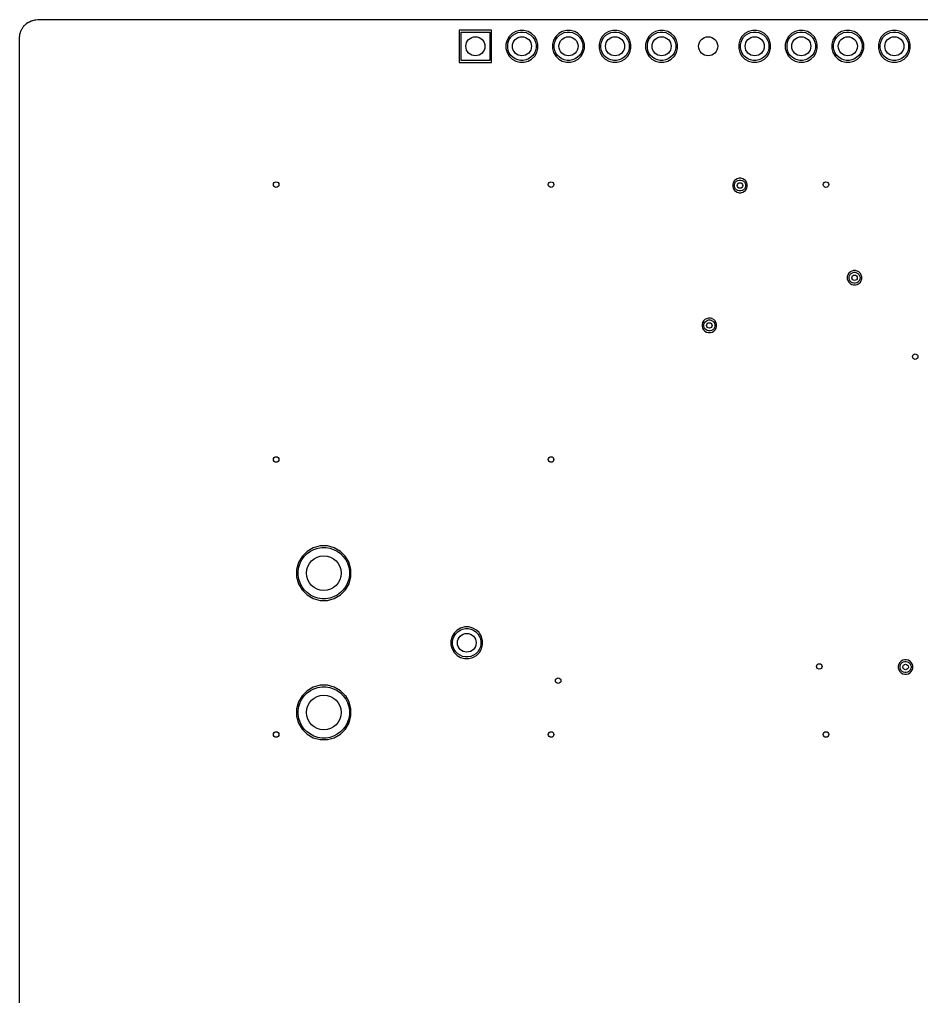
# Model space of a CAD drawing. Header units: inches. Extents: x 3.92 to 7.78, y -6.06 to -2.2.
# Drawn here: x 3.917 to 5.855, y -4.303 to -2.205 of the extents above; entities that cross this region are included whole.
import ezdxf

# ---------------------------------------------------------------- set-up
doc = ezdxf.new("R2010")
doc.units = ezdxf.units.IN
doc.header["$MEASUREMENT"] = 0
doc.layers.add('In2.Cu', color=33, linetype='CONTINUOUS', true_color=0xce7d2c)

msp = doc.modelspace()

# ---------------------------------------------------------------- linework, layer by layer
at = {"layer": 'In2.Cu', "linetype": 'CONTINUOUS'}
for p, q in [((3.9222, -2.2251), (3.9231, -2.2236)), ((3.9231, -2.2235), (3.9242, -2.222)), ((3.9231, -2.2236), (3.9231, -2.2235)), ((3.9242, -2.2219), (3.9245, -2.2215)), ((3.9242, -2.222), (3.9242, -2.2219)), ((3.9245, -2.2215), (3.9253, -2.2203)), ((3.9253, -2.2203), (3.9259, -2.2196)), ((3.9253, -2.2203), (3.9253, -2.2203)), ((3.9259, -2.2195), (3.9269, -2.2184)), ((3.9259, -2.2196), (3.9259, -2.2195)), ((3.9269, -2.2184), (3.927, -2.2182)), ((3.927, -2.2182), (3.9276, -2.2175)), ((3.9276, -2.2175), (3.9285, -2.2167)), ((3.9285, -2.2167), (3.9298, -2.2154)), ((3.9298, -2.2154), (3.9307, -2.2144)), ((3.9307, -2.2144), (3.9308, -2.2144)), ((3.9308, -2.2144), (3.9317, -2.2136)), ((3.9317, -2.2136), (3.9329, -2.2128)), ((3.9329, -2.2128), (3.933, -2.2125)), ((3.933, -2.2125), (3.9362, -2.2105)), ((3.9362, -2.2105), (3.9369, -2.21)), ((3.9369, -2.21), (3.937, -2.21)), ((3.937, -2.21), (3.9385, -2.2092)), ((3.9385, -2.2092), (3.9387, -2.2091)), ((3.9387, -2.2091), (3.9426, -2.2072)), ((3.9426, -2.2072), (3.9428, -2.2072)), ((3.9428, -2.2072), (3.9431, -2.2071)), ((3.9431, -2.2071), (3.9434, -2.207)), ((3.9434, -2.207), (3.9478, -2.2056)), ((3.9478, -2.2056), (3.948, -2.2057)), ((3.948, -2.2057), (3.9485, -2.2056)), ((3.9485, -2.2056), (3.9486, -2.2056)), ((3.9486, -2.2056), (3.9512, -2.2051)), ((3.9512, -2.2051), (3.9513, -2.2051)), ((3.9513, -2.2051), (3.9514, -2.205)), ((3.9514, -2.205), (3.9526, -2.205)), ((3.9526, -2.205), (3.9568, -2.2045)), ((3.9568, -2.2045), (3.957, -2.2047)), ((3.957, -2.2047), (7.7359, -2.2047)), ((3.9173, -2.244), (3.9174, -2.2427)), ((3.9173, -2.5591), (3.9173, -2.244)), ((3.9174, -2.2417), (3.9176, -2.2394)), ((3.9174, -2.2427), (3.9174, -2.2417)), ((3.9176, -2.2391), (3.9181, -2.2362)), ((3.9176, -2.2394), (3.9176, -2.2391)), ((3.9181, -2.2362), (3.9183, -2.2352)), ((3.9181, -2.2362), (3.9181, -2.2362)), ((3.9183, -2.2352), (3.9184, -2.235)), ((3.9184, -2.235), (3.9185, -2.2346)), ((3.9185, -2.2346), (3.9191, -2.2324)), ((3.9191, -2.2324), (3.9194, -2.2313)), ((3.9194, -2.2313), (3.9195, -2.2312)), ((3.9195, -2.2312), (3.9197, -2.2306)), ((3.9197, -2.2306), (3.9198, -2.2304)), ((3.9198, -2.2304), (3.921, -2.2275)), ((3.921, -2.2275), (3.9211, -2.2272)), ((3.9211, -2.2272), (3.9212, -2.2272)), ((3.9212, -2.2272), (3.9215, -2.2264)), ((3.9215, -2.2264), (3.9216, -2.2263)), ((3.9216, -2.2263), (3.9221, -2.2253)), ((3.9221, -2.2253), (3.9222, -2.2251)), ((4.9309, -2.2275), (4.8619, -2.2275)), ((4.8619, -2.2275), (4.8619, -2.2965)), ((4.8657, -2.2927), (4.8657, -2.2313)), ((4.8657, -2.2313), (4.9272, -2.2313)), ((4.9272, -2.2313), (4.9272, -2.2927)), ((4.9309, -2.2576), (4.9309, -2.2275)), ((4.969, -2.241), (4.9646, -2.2487)), ((4.9755, -2.2346), (4.969, -2.241)), ((4.9694, -2.2475), (4.9727, -2.2425)), ((4.9727, -2.2425), (4.977, -2.2383)), ((4.9831, -2.2302), (4.9755, -2.2346)), ((4.977, -2.2383), (4.982, -2.2349)), ((4.982, -2.2349), (4.9875, -2.2326)), ((4.9832, -2.2301), (4.9831, -2.2302)), ((4.992, -2.2278), (4.9832, -2.2301)), ((4.9875, -2.2326), (4.9934, -2.2314)), ((5.0009, -2.2278), (4.992, -2.2278)), ((4.9934, -2.2314), (4.9995, -2.2314)), ((4.9995, -2.2314), (5.0054, -2.2326)), ((5.0097, -2.2301), (5.0009, -2.2278)), ((5.0054, -2.2326), (5.0109, -2.2349)), ((5.0098, -2.2302), (5.0097, -2.2301)), ((5.0174, -2.2346), (5.0098, -2.2302)), ((5.0109, -2.2349), (5.0159, -2.2383)), ((5.0159, -2.2383), (5.0202, -2.2425)), ((5.0239, -2.241), (5.0174, -2.2346)), ((5.0202, -2.2425), (5.0235, -2.2475)), ((5.0283, -2.2488), (5.0239, -2.241)), ((5.069, -2.241), (5.0646, -2.2487)), ((5.0755, -2.2346), (5.069, -2.241)), ((5.0694, -2.2475), (5.0727, -2.2425)), ((5.0727, -2.2425), (5.077, -2.2383)), ((5.0831, -2.2302), (5.0755, -2.2346)), ((5.077, -2.2383), (5.082, -2.2349)), ((5.082, -2.2349), (5.0875, -2.2326)), ((5.0832, -2.2301), (5.0831, -2.2302)), ((5.092, -2.2278), (5.0832, -2.2301)), ((5.0875, -2.2326), (5.0934, -2.2314)), ((5.1009, -2.2278), (5.092, -2.2278)), ((5.0934, -2.2314), (5.0995, -2.2314)), ((5.0995, -2.2314), (5.1054, -2.2326)), ((5.1097, -2.2301), (5.1009, -2.2278)), ((5.1054, -2.2326), (5.1109, -2.2349)), ((5.1098, -2.2302), (5.1097, -2.2301)), ((5.1174, -2.2346), (5.1098, -2.2302)), ((5.1109, -2.2349), (5.1159, -2.2383)), ((5.1159, -2.2383), (5.1202, -2.2425)), ((5.1239, -2.241), (5.1174, -2.2346)), ((5.1202, -2.2425), (5.1235, -2.2475)), ((5.1283, -2.2488), (5.1239, -2.241)), ((5.169, -2.241), (5.1646, -2.2487)), ((5.1755, -2.2346), (5.169, -2.241)), ((5.1694, -2.2475), (5.1727, -2.2425)), ((5.1727, -2.2425), (5.177, -2.2383)), ((5.1831, -2.2302), (5.1755, -2.2346)), ((5.177, -2.2383), (5.182, -2.2349)), ((5.182, -2.2349), (5.1875, -2.2326)), ((5.1832, -2.2301), (5.1831, -2.2302)), ((5.192, -2.2278), (5.1832, -2.2301)), ((5.1875, -2.2326), (5.1934, -2.2314)), ((5.2009, -2.2278), (5.192, -2.2278)), ((5.1934, -2.2314), (5.1995, -2.2314)), ((5.1995, -2.2314), (5.2054, -2.2326)), ((5.2097, -2.2301), (5.2009, -2.2278)), ((5.2054, -2.2326), (5.2109, -2.2349)), ((5.2098, -2.2302), (5.2097, -2.2301)), ((5.2174, -2.2346), (5.2098, -2.2302)), ((5.2109, -2.2349), (5.2159, -2.2383)), ((5.2159, -2.2383), (5.2202, -2.2425)), ((5.2239, -2.241), (5.2174, -2.2346)), ((5.2202, -2.2425), (5.2235, -2.2475)), ((5.2283, -2.2488), (5.2239, -2.241)), ((5.269, -2.241), (5.2646, -2.2487)), ((5.2755, -2.2346), (5.269, -2.241)), ((5.2694, -2.2475), (5.2727, -2.2425)), ((5.2727, -2.2425), (5.277, -2.2383)), ((5.2831, -2.2302), (5.2755, -2.2346)), ((5.277, -2.2383), (5.282, -2.2349)), ((5.282, -2.2349), (5.2875, -2.2326)), ((5.2832, -2.2301), (5.2831, -2.2302)), ((5.292, -2.2278), (5.2832, -2.2301)), ((5.2875, -2.2326), (5.2934, -2.2314)), ((5.3009, -2.2278), (5.292, -2.2278)), ((5.2934, -2.2314), (5.2995, -2.2314)), ((5.2995, -2.2314), (5.3054, -2.2326)), ((5.3097, -2.2301), (5.3009, -2.2278)), ((5.3054, -2.2326), (5.3109, -2.2349)), ((5.3098, -2.2302), (5.3097, -2.2301)), ((5.3174, -2.2346), (5.3098, -2.2302)), ((5.3109, -2.2349), (5.3159, -2.2383)), ((5.3159, -2.2383), (5.3202, -2.2425)), ((5.3239, -2.241), (5.3174, -2.2346)), ((5.3202, -2.2425), (5.3235, -2.2475)), ((5.3283, -2.2488), (5.3239, -2.241)), ((5.469, -2.241), (5.4646, -2.2487)), ((5.4755, -2.2346), (5.469, -2.241)), ((5.4694, -2.2475), (5.4727, -2.2425)), ((5.4727, -2.2425), (5.477, -2.2383)), ((5.4831, -2.2302), (5.4755, -2.2346)), ((5.477, -2.2383), (5.482, -2.2349)), ((5.482, -2.2349), (5.4875, -2.2326)), ((5.4832, -2.2301), (5.4831, -2.2302)), ((5.492, -2.2278), (5.4832, -2.2301)), ((5.4875, -2.2326), (5.4934, -2.2314)), ((5.5009, -2.2278), (5.492, -2.2278)), ((5.4934, -2.2314), (5.4995, -2.2314)), ((5.4995, -2.2314), (5.5054, -2.2326)), ((5.5097, -2.2301), (5.5009, -2.2278)), ((5.5054, -2.2326), (5.5109, -2.2349)), ((5.5098, -2.2302), (5.5097, -2.2301)), ((5.5174, -2.2346), (5.5098, -2.2302)), ((5.5109, -2.2349), (5.5159, -2.2383)), ((5.5159, -2.2383), (5.5202, -2.2425)), ((5.5239, -2.241), (5.5174, -2.2346)), ((5.5202, -2.2425), (5.5235, -2.2475)), ((5.5283, -2.2488), (5.5239, -2.241)), ((5.569, -2.241), (5.5646, -2.2487)), ((5.5755, -2.2346), (5.569, -2.241)), ((5.5694, -2.2475), (5.5727, -2.2425)), ((5.5727, -2.2425), (5.577, -2.2383)), ((5.5831, -2.2302), (5.5755, -2.2346)), ((5.577, -2.2383), (5.582, -2.2349)), ((5.582, -2.2349), (5.5875, -2.2326)), ((5.5832, -2.2301), (5.5831, -2.2302)), ((5.592, -2.2278), (5.5832, -2.2301)), ((5.5875, -2.2326), (5.5934, -2.2314)), ((5.6009, -2.2278), (5.592, -2.2278)), ((5.5934, -2.2314), (5.5995, -2.2314)), ((5.5995, -2.2314), (5.6054, -2.2326)), ((5.6097, -2.2301), (5.6009, -2.2278)), ((5.6054, -2.2326), (5.6109, -2.2349)), ((5.6098, -2.2302), (5.6097, -2.2301)), ((5.6174, -2.2346), (5.6098, -2.2302)), ((5.6109, -2.2349), (5.6159, -2.2383)), ((5.6159, -2.2383), (5.6202, -2.2425)), ((5.6239, -2.241), (5.6174, -2.2346)), ((5.6202, -2.2425), (5.6235, -2.2475)), ((5.6283, -2.2488), (5.6239, -2.241)), ((5.669, -2.241), (5.6646, -2.2487)), ((5.6755, -2.2346), (5.669, -2.241)), ((5.6694, -2.2475), (5.6727, -2.2425)), ((5.6727, -2.2425), (5.677, -2.2383)), ((5.6831, -2.2302), (5.6755, -2.2346)), ((5.677, -2.2383), (5.682, -2.2349)), ((5.682, -2.2349), (5.6875, -2.2326)), ((5.6832, -2.2301), (5.6831, -2.2302)), ((5.692, -2.2278), (5.6832, -2.2301)), ((5.6875, -2.2326), (5.6934, -2.2314)), ((5.7009, -2.2278), (5.692, -2.2278)), ((5.6934, -2.2314), (5.6995, -2.2314)), ((5.6995, -2.2314), (5.7054, -2.2326)), ((5.7097, -2.2301), (5.7009, -2.2278)), ((5.7054, -2.2326), (5.7109, -2.2349)), ((5.7098, -2.2302), (5.7097, -2.2301)), ((5.7174, -2.2346), (5.7098, -2.2302)), ((5.7109, -2.2349), (5.7159, -2.2383)), ((5.7159, -2.2383), (5.7202, -2.2425)), ((5.7239, -2.241), (5.7174, -2.2346)), ((5.7202, -2.2425), (5.7235, -2.2475)), ((5.7283, -2.2488), (5.7239, -2.241)), ((5.769, -2.241), (5.7646, -2.2487)), ((5.7755, -2.2346), (5.769, -2.241)), ((5.7694, -2.2475), (5.7727, -2.2425)), ((5.7727, -2.2425), (5.777, -2.2383)), ((5.7831, -2.2302), (5.7755, -2.2346)), ((5.777, -2.2383), (5.782, -2.2349)), ((5.782, -2.2349), (5.7875, -2.2326)), ((5.7832, -2.2301), (5.7831, -2.2302)), ((5.792, -2.2278), (5.7832, -2.2301)), ((5.7875, -2.2326), (5.7934, -2.2314)), ((5.8009, -2.2278), (5.792, -2.2278)), ((5.7934, -2.2314), (5.7995, -2.2314)), ((5.7995, -2.2314), (5.8054, -2.2326)), ((5.8097, -2.2301), (5.8009, -2.2278)), ((5.8054, -2.2326), (5.8109, -2.2349)), ((5.8098, -2.2302), (5.8097, -2.2301)), ((5.8174, -2.2346), (5.8098, -2.2302)), ((5.8109, -2.2349), (5.8159, -2.2383)), ((5.8159, -2.2383), (5.8202, -2.2425)), ((5.8239, -2.241), (5.8174, -2.2346)), ((5.8202, -2.2425), (5.8235, -2.2475)), ((5.8283, -2.2488), (5.8239, -2.241)), ((4.9309, -2.2965), (4.9309, -2.2576)), ((4.9646, -2.2488), (4.9622, -2.2576)), ((4.9622, -2.2576), (4.9622, -2.2664)), ((4.9646, -2.2487), (4.9646, -2.2488)), ((4.9659, -2.259), (4.9671, -2.2531)), ((4.9659, -2.265), (4.9659, -2.259)), ((4.9671, -2.2709), (4.9659, -2.265)), ((4.9671, -2.2531), (4.9694, -2.2475)), ((5.0235, -2.2475), (5.0258, -2.2531)), ((5.0258, -2.2531), (5.027, -2.259)), ((5.027, -2.265), (5.0258, -2.2709)), ((5.027, -2.259), (5.027, -2.265)), ((5.0307, -2.2574), (5.0283, -2.2488)), ((5.0307, -2.2576), (5.0307, -2.2574)), ((5.0307, -2.2666), (5.0307, -2.2576)), ((5.0646, -2.2488), (5.0622, -2.2576)), ((5.0622, -2.2576), (5.0622, -2.2664)), ((5.0646, -2.2487), (5.0646, -2.2488)), ((5.0659, -2.259), (5.0671, -2.2531)), ((5.0659, -2.265), (5.0659, -2.259)), ((5.0671, -2.2709), (5.0659, -2.265)), ((5.0671, -2.2531), (5.0694, -2.2475)), ((5.1235, -2.2475), (5.1258, -2.2531)), ((5.1258, -2.2531), (5.127, -2.259)), ((5.127, -2.265), (5.1258, -2.2709)), ((5.127, -2.259), (5.127, -2.265)), ((5.1307, -2.2574), (5.1283, -2.2488)), ((5.1307, -2.2576), (5.1307, -2.2574)), ((5.1307, -2.2666), (5.1307, -2.2576)), ((5.1646, -2.2488), (5.1622, -2.2576)), ((5.1622, -2.2576), (5.1622, -2.2664)), ((5.1646, -2.2487), (5.1646, -2.2488)), ((5.1659, -2.259), (5.1671, -2.2531)), ((5.1659, -2.265), (5.1659, -2.259)), ((5.1671, -2.2709), (5.1659, -2.265)), ((5.1671, -2.2531), (5.1694, -2.2475)), ((5.2235, -2.2475), (5.2258, -2.2531)), ((5.2258, -2.2531), (5.227, -2.259)), ((5.227, -2.265), (5.2258, -2.2709)), ((5.227, -2.259), (5.227, -2.265)), ((5.2307, -2.2574), (5.2283, -2.2488)), ((5.2307, -2.2576), (5.2307, -2.2574)), ((5.2307, -2.2666), (5.2307, -2.2576)), ((5.2646, -2.2488), (5.2622, -2.2576)), ((5.2622, -2.2576), (5.2622, -2.2664)), ((5.2646, -2.2487), (5.2646, -2.2488)), ((5.2659, -2.259), (5.2671, -2.2531)), ((5.2659, -2.265), (5.2659, -2.259)), ((5.2671, -2.2709), (5.2659, -2.265)), ((5.2671, -2.2531), (5.2694, -2.2475)), ((5.3235, -2.2475), (5.3258, -2.2531)), ((5.3258, -2.2531), (5.327, -2.259)), ((5.327, -2.265), (5.3258, -2.2709)), ((5.327, -2.259), (5.327, -2.265)), ((5.3307, -2.2574), (5.3283, -2.2488)), ((5.3307, -2.2594), (5.3307, -2.2574)), ((5.3307, -2.2666), (5.3307, -2.2594)), ((5.4646, -2.2488), (5.4622, -2.2576)), ((5.4622, -2.2576), (5.4622, -2.2664)), ((5.4646, -2.2487), (5.4646, -2.2488)), ((5.4659, -2.259), (5.4671, -2.2531)), ((5.4659, -2.265), (5.4659, -2.259)), ((5.4671, -2.2709), (5.4659, -2.265)), ((5.4671, -2.2531), (5.4694, -2.2475)), ((5.5235, -2.2475), (5.5258, -2.2531)), ((5.5258, -2.2531), (5.527, -2.259)), ((5.527, -2.265), (5.5258, -2.2709)), ((5.527, -2.259), (5.527, -2.265)), ((5.5307, -2.2574), (5.5283, -2.2488)), ((5.5307, -2.2576), (5.5307, -2.2574)), ((5.5307, -2.2666), (5.5307, -2.2576)), ((5.5646, -2.2488), (5.5622, -2.2576)), ((5.5622, -2.2576), (5.5622, -2.2664)), ((5.5646, -2.2487), (5.5646, -2.2488)), ((5.5659, -2.259), (5.5671, -2.2531)), ((5.5659, -2.265), (5.5659, -2.259)), ((5.5671, -2.2709), (5.5659, -2.265)), ((5.5671, -2.2531), (5.5694, -2.2475)), ((5.6235, -2.2475), (5.6258, -2.2531)), ((5.6258, -2.2531), (5.627, -2.259)), ((5.627, -2.265), (5.6258, -2.2709)), ((5.627, -2.259), (5.627, -2.265)), ((5.6307, -2.2574), (5.6283, -2.2488)), ((5.6307, -2.2576), (5.6307, -2.2574)), ((5.6307, -2.2666), (5.6307, -2.2576)), ((5.6646, -2.2488), (5.6622, -2.2576)), ((5.6622, -2.2576), (5.6622, -2.2664)), ((5.6646, -2.2487), (5.6646, -2.2488)), ((5.6659, -2.259), (5.6671, -2.2531)), ((5.6659, -2.265), (5.6659, -2.259)), ((5.6671, -2.2709), (5.6659, -2.265)), ((5.6671, -2.2531), (5.6694, -2.2475)), ((5.7235, -2.2475), (5.7258, -2.2531)), ((5.7258, -2.2531), (5.727, -2.259)), ((5.727, -2.265), (5.7258, -2.2709)), ((5.727, -2.259), (5.727, -2.265)), ((5.7307, -2.2574), (5.7283, -2.2488)), ((5.7307, -2.2576), (5.7307, -2.2574)), ((5.7307, -2.2666), (5.7307, -2.2576)), ((5.7646, -2.2488), (5.7622, -2.2576)), ((5.7622, -2.2576), (5.7622, -2.2664)), ((5.7646, -2.2487), (5.7646, -2.2488)), ((5.7659, -2.259), (5.7671, -2.2531)), ((5.7659, -2.265), (5.7659, -2.259)), ((5.7671, -2.2709), (5.7659, -2.265)), ((5.7671, -2.2531), (5.7694, -2.2475)), ((5.8235, -2.2475), (5.8258, -2.2531)), ((5.8258, -2.2531), (5.827, -2.259)), ((5.827, -2.265), (5.8258, -2.2709)), ((5.827, -2.259), (5.827, -2.265)), ((5.8307, -2.2574), (5.8283, -2.2488)), ((5.8307, -2.2666), (5.8307, -2.2574)), ((4.9622, -2.2664), (4.9646, -2.2752)), ((4.9646, -2.2752), (4.9646, -2.2754)), ((4.9646, -2.2754), (4.969, -2.283)), ((4.9694, -2.2765), (4.9671, -2.2709)), ((4.969, -2.283), (4.9755, -2.2894)), ((4.9727, -2.2815), (4.9694, -2.2765)), ((4.977, -2.2857), (4.9727, -2.2815)), ((4.982, -2.2891), (4.977, -2.2857)), ((5.0159, -2.2857), (5.0109, -2.2891)), ((5.0202, -2.2815), (5.0159, -2.2857)), ((5.0174, -2.2894), (5.0239, -2.283)), ((5.0235, -2.2765), (5.0202, -2.2815)), ((5.0258, -2.2709), (5.0235, -2.2765)), ((5.0239, -2.283), (5.0283, -2.2752)), ((5.0283, -2.2752), (5.0307, -2.2666)), ((5.0622, -2.2664), (5.0646, -2.2752)), ((5.0646, -2.2752), (5.0646, -2.2754)), ((5.0646, -2.2754), (5.069, -2.283)), ((5.0694, -2.2765), (5.0671, -2.2709)), ((5.069, -2.283), (5.0755, -2.2894)), ((5.0727, -2.2815), (5.0694, -2.2765)), ((5.077, -2.2857), (5.0727, -2.2815)), ((5.082, -2.2891), (5.077, -2.2857)), ((5.1159, -2.2857), (5.1109, -2.2891)), ((5.1202, -2.2815), (5.1159, -2.2857)), ((5.1174, -2.2894), (5.1239, -2.283)), ((5.1235, -2.2765), (5.1202, -2.2815)), ((5.1258, -2.2709), (5.1235, -2.2765)), ((5.1239, -2.283), (5.1283, -2.2752)), ((5.1283, -2.2752), (5.1307, -2.2666)), ((5.1622, -2.2664), (5.1646, -2.2752)), ((5.1646, -2.2752), (5.1646, -2.2754)), ((5.1646, -2.2754), (5.169, -2.283)), ((5.1694, -2.2765), (5.1671, -2.2709)), ((5.169, -2.283), (5.1755, -2.2894)), ((5.1727, -2.2815), (5.1694, -2.2765)), ((5.177, -2.2857), (5.1727, -2.2815)), ((5.182, -2.2891), (5.177, -2.2857)), ((5.2159, -2.2857), (5.2109, -2.2891)), ((5.2202, -2.2815), (5.2159, -2.2857)), ((5.2174, -2.2894), (5.2239, -2.283)), ((5.2235, -2.2765), (5.2202, -2.2815)), ((5.2258, -2.2709), (5.2235, -2.2765)), ((5.2239, -2.283), (5.2283, -2.2752)), ((5.2283, -2.2752), (5.2307, -2.2666)), ((5.2622, -2.2664), (5.2646, -2.2752)), ((5.2646, -2.2752), (5.2646, -2.2754)), ((5.2646, -2.2754), (5.269, -2.283)), ((5.2694, -2.2765), (5.2671, -2.2709)), ((5.269, -2.283), (5.2755, -2.2894)), ((5.2727, -2.2815), (5.2694, -2.2765)), ((5.277, -2.2857), (5.2727, -2.2815)), ((5.282, -2.2891), (5.277, -2.2857)), ((5.3159, -2.2857), (5.3109, -2.2891)), ((5.3202, -2.2815), (5.3159, -2.2857)), ((5.3174, -2.2894), (5.3239, -2.283)), ((5.3235, -2.2765), (5.3202, -2.2815)), ((5.3258, -2.2709), (5.3235, -2.2765)), ((5.3239, -2.283), (5.3283, -2.2752)), ((5.3283, -2.2752), (5.3307, -2.2666)), ((5.4622, -2.2664), (5.4646, -2.2752)), ((5.4646, -2.2752), (5.4646, -2.2754)), ((5.4646, -2.2754), (5.469, -2.283)), ((5.4694, -2.2765), (5.4671, -2.2709)), ((5.469, -2.283), (5.4755, -2.2894)), ((5.4727, -2.2815), (5.4694, -2.2765)), ((5.477, -2.2857), (5.4727, -2.2815)), ((5.482, -2.2891), (5.477, -2.2857)), ((5.5159, -2.2857), (5.5109, -2.2891)), ((5.5202, -2.2815), (5.5159, -2.2857)), ((5.5174, -2.2894), (5.5239, -2.283)), ((5.5235, -2.2765), (5.5202, -2.2815)), ((5.5258, -2.2709), (5.5235, -2.2765)), ((5.5239, -2.283), (5.5283, -2.2752)), ((5.5283, -2.2752), (5.5307, -2.2666)), ((5.5622, -2.2664), (5.5646, -2.2752)), ((5.5646, -2.2752), (5.5646, -2.2754)), ((5.5646, -2.2754), (5.569, -2.283)), ((5.5694, -2.2765), (5.5671, -2.2709)), ((5.569, -2.283), (5.5755, -2.2894)), ((5.5727, -2.2815), (5.5694, -2.2765)), ((5.577, -2.2857), (5.5727, -2.2815)), ((5.582, -2.2891), (5.577, -2.2857)), ((5.6159, -2.2857), (5.6109, -2.2891)), ((5.6202, -2.2815), (5.6159, -2.2857)), ((5.6174, -2.2894), (5.6239, -2.283)), ((5.6235, -2.2765), (5.6202, -2.2815)), ((5.6258, -2.2709), (5.6235, -2.2765)), ((5.6239, -2.283), (5.6283, -2.2752)), ((5.6283, -2.2752), (5.6307, -2.2666)), ((5.6622, -2.2664), (5.6646, -2.2752)), ((5.6646, -2.2752), (5.6646, -2.2754)), ((5.6646, -2.2754), (5.669, -2.283)), ((5.6694, -2.2765), (5.6671, -2.2709)), ((5.669, -2.283), (5.6755, -2.2894)), ((5.6727, -2.2815), (5.6694, -2.2765)), ((5.677, -2.2857), (5.6727, -2.2815)), ((5.682, -2.2891), (5.677, -2.2857)), ((5.7159, -2.2857), (5.7109, -2.2891)), ((5.7202, -2.2815), (5.7159, -2.2857)), ((5.7174, -2.2894), (5.7239, -2.283)), ((5.7235, -2.2765), (5.7202, -2.2815)), ((5.7258, -2.2709), (5.7235, -2.2765)), ((5.7239, -2.283), (5.7283, -2.2752)), ((5.7283, -2.2752), (5.7307, -2.2666)), ((5.7622, -2.2664), (5.7646, -2.2752)), ((5.7646, -2.2752), (5.7646, -2.2754)), ((5.7646, -2.2754), (5.769, -2.283)), ((5.7694, -2.2765), (5.7671, -2.2709)), ((5.769, -2.283), (5.7755, -2.2894)), ((5.7727, -2.2815), (5.7694, -2.2765)), ((5.777, -2.2857), (5.7727, -2.2815)), ((5.782, -2.2891), (5.777, -2.2857)), ((5.8159, -2.2857), (5.8109, -2.2891)), ((5.8202, -2.2815), (5.8159, -2.2857)), ((5.8174, -2.2894), (5.8239, -2.283)), ((5.8235, -2.2765), (5.8202, -2.2815)), ((5.8258, -2.2709), (5.8235, -2.2765)), ((5.8239, -2.283), (5.8283, -2.2752)), ((5.8283, -2.2752), (5.8307, -2.2666)), ((4.8619, -2.2965), (4.9309, -2.2965)), ((4.9272, -2.2927), (4.8657, -2.2927)), ((4.9755, -2.2894), (4.9832, -2.2939)), ((4.9875, -2.2914), (4.982, -2.2891)), ((4.9832, -2.2939), (4.9919, -2.2962)), ((4.9934, -2.2926), (4.9875, -2.2914)), ((4.9919, -2.2962), (5.001, -2.2962)), ((4.9995, -2.2926), (4.9934, -2.2926)), ((5.0054, -2.2914), (4.9995, -2.2926)), ((5.001, -2.2962), (5.0097, -2.2939)), ((5.0109, -2.2891), (5.0054, -2.2914)), ((5.0097, -2.2939), (5.0174, -2.2894)), ((5.0097, -2.2939), (5.0097, -2.2939)), ((5.0755, -2.2894), (5.0832, -2.2939)), ((5.0875, -2.2914), (5.082, -2.2891)), ((5.0832, -2.2939), (5.0919, -2.2962)), ((5.0934, -2.2926), (5.0875, -2.2914)), ((5.0919, -2.2962), (5.101, -2.2962)), ((5.0995, -2.2926), (5.0934, -2.2926)), ((5.1054, -2.2914), (5.0995, -2.2926)), ((5.101, -2.2962), (5.1097, -2.2939)), ((5.1109, -2.2891), (5.1054, -2.2914)), ((5.1097, -2.2939), (5.1174, -2.2894)), ((5.1097, -2.2939), (5.1097, -2.2939)), ((5.1755, -2.2894), (5.1832, -2.2939)), ((5.1875, -2.2914), (5.182, -2.2891)), ((5.1832, -2.2939), (5.1919, -2.2962)), ((5.1934, -2.2926), (5.1875, -2.2914)), ((5.1919, -2.2962), (5.201, -2.2962)), ((5.1995, -2.2926), (5.1934, -2.2926)), ((5.2054, -2.2914), (5.1995, -2.2926)), ((5.201, -2.2962), (5.2097, -2.2939)), ((5.2109, -2.2891), (5.2054, -2.2914)), ((5.2097, -2.2939), (5.2174, -2.2894)), ((5.2097, -2.2939), (5.2097, -2.2939)), ((5.2755, -2.2894), (5.2832, -2.2939)), ((5.2875, -2.2914), (5.282, -2.2891)), ((5.2832, -2.2939), (5.2919, -2.2962)), ((5.2934, -2.2926), (5.2875, -2.2914)), ((5.2919, -2.2962), (5.301, -2.2962)), ((5.2995, -2.2926), (5.2934, -2.2926)), ((5.3054, -2.2914), (5.2995, -2.2926)), ((5.301, -2.2962), (5.3097, -2.2939)), ((5.3109, -2.2891), (5.3054, -2.2914)), ((5.3097, -2.2939), (5.3174, -2.2894)), ((5.3097, -2.2939), (5.3097, -2.2939)), ((5.4755, -2.2894), (5.4832, -2.2939)), ((5.4875, -2.2914), (5.482, -2.2891)), ((5.4832, -2.2939), (5.4919, -2.2962)), ((5.4934, -2.2926), (5.4875, -2.2914)), ((5.4919, -2.2962), (5.501, -2.2962)), ((5.4995, -2.2926), (5.4934, -2.2926)), ((5.5054, -2.2914), (5.4995, -2.2926)), ((5.501, -2.2962), (5.5097, -2.2939)), ((5.5109, -2.2891), (5.5054, -2.2914)), ((5.5097, -2.2939), (5.5174, -2.2894)), ((5.5097, -2.2939), (5.5097, -2.2939)), ((5.5755, -2.2894), (5.5832, -2.2939)), ((5.5875, -2.2914), (5.582, -2.2891)), ((5.5832, -2.2939), (5.5919, -2.2962)), ((5.5934, -2.2926), (5.5875, -2.2914)), ((5.5919, -2.2962), (5.601, -2.2962)), ((5.5995, -2.2926), (5.5934, -2.2926)), ((5.6054, -2.2914), (5.5995, -2.2926)), ((5.601, -2.2962), (5.6097, -2.2939)), ((5.6109, -2.2891), (5.6054, -2.2914)), ((5.6097, -2.2939), (5.6174, -2.2894)), ((5.6097, -2.2939), (5.6097, -2.2939)), ((5.6755, -2.2894), (5.6832, -2.2939)), ((5.6875, -2.2914), (5.682, -2.2891)), ((5.6832, -2.2939), (5.6919, -2.2962)), ((5.6934, -2.2926), (5.6875, -2.2914)), ((5.6919, -2.2962), (5.701, -2.2962)), ((5.6995, -2.2926), (5.6934, -2.2926)), ((5.7054, -2.2914), (5.6995, -2.2926)), ((5.701, -2.2962), (5.7097, -2.2939)), ((5.7109, -2.2891), (5.7054, -2.2914)), ((5.7097, -2.2939), (5.7174, -2.2894)), ((5.7097, -2.2939), (5.7097, -2.2939)), ((5.7755, -2.2894), (5.7832, -2.2939)), ((5.7875, -2.2914), (5.782, -2.2891)), ((5.7832, -2.2939), (5.7919, -2.2962)), ((5.7934, -2.2926), (5.7875, -2.2914)), ((5.7919, -2.2962), (5.801, -2.2962)), ((5.7995, -2.2926), (5.7934, -2.2926)), ((5.8054, -2.2914), (5.7995, -2.2926)), ((5.801, -2.2962), (5.8097, -2.2939)), ((5.8109, -2.2891), (5.8054, -2.2914)), ((5.8097, -2.2939), (5.8174, -2.2894)), ((5.8097, -2.2939), (5.8097, -2.2939)), ((3.9173, -2.7573), (3.9173, -2.5591)), ((5.4505, -2.555), (5.4494, -2.5591)), ((5.4494, -2.5591), (5.4494, -2.5629)), ((5.4524, -2.5516), (5.4505, -2.555)), ((5.4527, -2.5513), (5.4524, -2.5516)), ((5.4554, -2.5486), (5.4527, -2.5513)), ((5.4532, -2.5595), (5.454, -2.5565)), ((5.4532, -2.5626), (5.4532, -2.5595)), ((5.454, -2.5565), (5.4555, -2.5538)), ((5.4555, -2.5485), (5.4554, -2.5486)), ((5.4588, -2.5467), (5.4555, -2.5485)), ((5.4555, -2.5538), (5.4577, -2.5517)), ((5.4577, -2.5517), (5.4604, -2.5501)), ((5.463, -2.5455), (5.4588, -2.5467)), ((5.4604, -2.5501), (5.4634, -2.5493)), ((5.4669, -2.5455), (5.463, -2.5455)), ((5.4634, -2.5493), (5.4664, -2.5493)), ((5.4664, -2.5493), (5.4694, -2.5501)), ((5.471, -2.5467), (5.4669, -2.5455)), ((5.4694, -2.5501), (5.4721, -2.5517)), ((5.4743, -2.5485), (5.471, -2.5467)), ((5.4721, -2.5517), (5.4743, -2.5538)), ((5.4744, -2.5486), (5.4743, -2.5485)), ((5.4743, -2.5538), (5.4758, -2.5565)), ((5.4771, -2.5513), (5.4744, -2.5486)), ((5.4758, -2.5565), (5.4766, -2.5595)), ((5.4766, -2.5595), (5.4766, -2.5626)), ((5.4774, -2.5516), (5.4771, -2.5513)), ((5.4794, -2.5551), (5.4774, -2.5516)), ((5.4804, -2.5589), (5.4794, -2.5551)), ((5.4804, -2.5631), (5.4804, -2.5589)), ((5.4494, -2.5629), (5.4505, -2.567)), ((5.4505, -2.567), (5.4524, -2.5704)), ((5.4524, -2.5704), (5.4527, -2.5708)), ((5.4527, -2.5708), (5.4554, -2.5735)), ((5.454, -2.5655), (5.4532, -2.5626)), ((5.4555, -2.5682), (5.454, -2.5655)), ((5.4554, -2.5735), (5.4554, -2.5735)), ((5.4554, -2.5735), (5.4591, -2.5755)), ((5.4577, -2.5704), (5.4555, -2.5682)), ((5.4604, -2.5719), (5.4577, -2.5704)), ((5.4591, -2.5755), (5.4628, -2.5765)), ((5.4634, -2.5727), (5.4604, -2.5719)), ((5.4628, -2.5765), (5.467, -2.5765)), ((5.4664, -2.5727), (5.4634, -2.5727)), ((5.4694, -2.5719), (5.4664, -2.5727)), ((5.467, -2.5765), (5.4707, -2.5755)), ((5.4721, -2.5704), (5.4694, -2.5719)), ((5.4707, -2.5755), (5.4708, -2.5755)), ((5.4708, -2.5755), (5.4744, -2.5735)), ((5.4743, -2.5682), (5.4721, -2.5704)), ((5.4758, -2.5655), (5.4743, -2.5682)), ((5.4744, -2.5735), (5.4771, -2.5708)), ((5.4744, -2.5735), (5.4744, -2.5735)), ((5.4766, -2.5626), (5.4758, -2.5655)), ((5.4771, -2.5708), (5.4774, -2.5704)), ((5.4774, -2.5704), (5.4794, -2.5669)), ((5.4794, -2.5669), (5.4804, -2.5631)), ((5.7015, -2.7469), (5.6986, -2.7496)), ((5.705, -2.7448), (5.7015, -2.7468)), ((5.7015, -2.7468), (5.7015, -2.7469)), ((5.7038, -2.7499), (5.7064, -2.7483)), ((5.709, -2.7437), (5.705, -2.7448)), ((5.705, -2.7448), (5.705, -2.7448)), ((5.7064, -2.7483), (5.7094, -2.7475)), ((5.7131, -2.7437), (5.709, -2.7437)), ((5.7094, -2.7475), (5.7125, -2.7475)), ((5.7125, -2.7475), (5.7155, -2.7483)), ((5.7168, -2.7447), (5.7131, -2.7437)), ((5.7155, -2.7483), (5.7182, -2.7499)), ((5.717, -2.7448), (5.7168, -2.7447)), ((5.7205, -2.7468), (5.717, -2.7448)), ((5.7206, -2.7469), (5.7205, -2.7468)), ((5.7232, -2.7495), (5.7206, -2.7469)), ((3.9173, -2.8596), (3.9173, -2.7573)), ((5.6965, -2.7532), (5.6954, -2.7573)), ((5.6954, -2.7573), (5.6954, -2.7612)), ((5.6954, -2.7612), (5.6965, -2.7652)), ((5.6986, -2.7496), (5.6965, -2.7532)), ((5.6965, -2.7652), (5.6986, -2.7688)), ((5.6986, -2.7688), (5.7015, -2.7717)), ((5.6993, -2.7577), (5.7001, -2.7547)), ((5.6993, -2.7608), (5.6993, -2.7577)), ((5.7001, -2.7638), (5.6993, -2.7608)), ((5.7001, -2.7547), (5.7016, -2.7521)), ((5.7016, -2.7664), (5.7001, -2.7638)), ((5.7016, -2.7521), (5.7038, -2.7499)), ((5.7038, -2.7686), (5.7016, -2.7664)), ((5.7064, -2.7702), (5.7038, -2.7686)), ((5.7182, -2.7686), (5.7155, -2.7702)), ((5.7182, -2.7499), (5.7203, -2.7521)), ((5.7203, -2.7664), (5.7182, -2.7686)), ((5.7203, -2.7521), (5.7219, -2.7547)), ((5.7219, -2.7638), (5.7203, -2.7664)), ((5.7204, -2.7717), (5.7235, -2.7686)), ((5.7219, -2.7547), (5.7227, -2.7577)), ((5.7227, -2.7608), (5.7219, -2.7638)), ((5.7227, -2.7577), (5.7227, -2.7608)), ((5.7235, -2.7498), (5.7232, -2.7495)), ((5.7255, -2.7533), (5.7235, -2.7498)), ((5.7235, -2.7686), (5.7254, -2.7653)), ((5.7254, -2.7653), (5.7265, -2.7613)), ((5.7254, -2.7653), (5.7254, -2.7653)), ((5.7265, -2.7572), (5.7255, -2.7533)), ((5.7265, -2.7613), (5.7265, -2.7572)), ((5.7015, -2.7717), (5.7015, -2.7717)), ((5.7015, -2.7717), (5.7049, -2.7737)), ((5.7049, -2.7737), (5.7051, -2.7737)), ((5.7051, -2.7737), (5.7088, -2.7747)), ((5.7094, -2.771), (5.7064, -2.7702)), ((5.7088, -2.7747), (5.7131, -2.7747)), ((5.7125, -2.771), (5.7094, -2.771)), ((5.7155, -2.7702), (5.7125, -2.771)), ((5.7131, -2.7747), (5.7168, -2.7737)), ((5.7168, -2.7737), (5.7204, -2.7717)), ((5.3867, -2.852), (5.3846, -2.8556)), ((5.3896, -2.8492), (5.3867, -2.852)), ((5.3931, -2.8472), (5.3896, -2.8491)), ((5.3896, -2.8491), (5.3896, -2.8492)), ((5.3897, -2.8544), (5.3919, -2.8522)), ((5.3919, -2.8522), (5.3946, -2.8507)), ((5.3971, -2.846), (5.3931, -2.8471)), ((5.3931, -2.8471), (5.3931, -2.8472)), ((5.3946, -2.8507), (5.3975, -2.8499)), ((5.4012, -2.846), (5.3971, -2.846)), ((5.3975, -2.8499), (5.4006, -2.8499)), ((5.4006, -2.8499), (5.4036, -2.8507)), ((5.4049, -2.847), (5.4012, -2.846)), ((5.4036, -2.8507), (5.4063, -2.8522)), ((5.4052, -2.8472), (5.4049, -2.847)), ((5.4086, -2.8491), (5.4052, -2.8472)), ((5.4063, -2.8522), (5.4084, -2.8544)), ((5.4087, -2.8492), (5.4086, -2.8491)), ((5.4113, -2.8518), (5.4087, -2.8492)), ((5.4116, -2.8522), (5.4113, -2.8518)), ((5.4136, -2.8557), (5.4116, -2.8522)), ((3.9173, -3.3861), (3.9173, -2.8596)), ((5.3846, -2.8556), (5.3835, -2.8596)), ((5.3835, -2.8596), (5.3835, -2.8635)), ((5.3835, -2.8635), (5.3846, -2.8676)), ((5.3846, -2.8676), (5.3867, -2.8711)), ((5.3867, -2.8711), (5.3896, -2.874)), ((5.3874, -2.86), (5.3882, -2.857)), ((5.3874, -2.8631), (5.3874, -2.86)), ((5.3882, -2.8661), (5.3874, -2.8631)), ((5.3882, -2.857), (5.3897, -2.8544)), ((5.3897, -2.8688), (5.3882, -2.8661)), ((5.3896, -2.874), (5.3896, -2.8741)), ((5.3896, -2.8741), (5.393, -2.876)), ((5.3919, -2.8709), (5.3897, -2.8688)), ((5.3946, -2.8725), (5.3919, -2.8709)), ((5.3975, -2.8733), (5.3946, -2.8725)), ((5.4006, -2.8733), (5.3975, -2.8733)), ((5.4036, -2.8725), (5.4006, -2.8733)), ((5.4063, -2.8709), (5.4036, -2.8725)), ((5.4049, -2.8761), (5.4085, -2.874)), ((5.4084, -2.8688), (5.4063, -2.8709)), ((5.4084, -2.8544), (5.41, -2.857)), ((5.41, -2.8661), (5.4084, -2.8688)), ((5.4085, -2.874), (5.4116, -2.8709)), ((5.41, -2.857), (5.4108, -2.86)), ((5.4108, -2.8631), (5.41, -2.8661)), ((5.4108, -2.86), (5.4108, -2.8631)), ((5.4116, -2.8709), (5.4135, -2.8676)), ((5.4135, -2.8676), (5.4146, -2.8637)), ((5.4135, -2.8676), (5.4135, -2.8676)), ((5.4146, -2.8595), (5.4136, -2.8557)), ((5.4146, -2.8637), (5.4146, -2.8595)), ((5.393, -2.876), (5.3932, -2.8761)), ((5.3932, -2.8761), (5.3969, -2.877)), ((5.3969, -2.877), (5.4012, -2.877)), ((5.4012, -2.877), (5.4049, -2.8761)), ((4.5632, -3.3352), (4.5482, -3.3393)), ((4.5785, -3.3352), (4.5632, -3.3352)), ((4.5935, -3.3393), (4.5785, -3.3352)), ((4.535, -3.347), (4.5241, -3.3578)), ((4.529, -3.3579), (4.5351, -3.3518)), ((4.5482, -3.3393), (4.535, -3.347)), ((4.5351, -3.3518), (4.5421, -3.3467)), ((4.5421, -3.3467), (4.5498, -3.3428)), ((4.5498, -3.3428), (4.558, -3.3401)), ((4.558, -3.3401), (4.5665, -3.3388)), ((4.5665, -3.3388), (4.5752, -3.3388)), ((4.5752, -3.3388), (4.5837, -3.3401)), ((4.5837, -3.3401), (4.592, -3.3428)), ((4.592, -3.3428), (4.5997, -3.3467)), ((4.6068, -3.347), (4.5935, -3.3393)), ((4.5935, -3.3393), (4.5935, -3.3393)), ((4.5997, -3.3467), (4.6067, -3.3518)), ((4.6067, -3.3518), (4.6128, -3.3579)), ((4.6176, -3.3578), (4.6068, -3.347)), ((4.5165, -3.3711), (4.5124, -3.3861)), ((4.5241, -3.3578), (4.5165, -3.3711)), ((4.5173, -3.3808), (4.5199, -3.3726)), ((4.5199, -3.3726), (4.5239, -3.3649)), ((4.5239, -3.3649), (4.529, -3.3579)), ((4.6128, -3.3579), (4.6179, -3.3649)), ((4.6253, -3.3711), (4.6176, -3.3578)), ((4.6179, -3.3649), (4.6218, -3.3726)), ((4.6218, -3.3726), (4.6245, -3.3808)), ((4.6293, -3.3861), (4.6253, -3.3711)), ((3.9173, -3.4654), (3.9173, -3.3861)), ((4.5124, -3.3861), (4.5124, -3.4013)), ((4.5159, -3.3894), (4.5173, -3.3808)), ((4.5159, -3.398), (4.5159, -3.3894)), ((4.5173, -3.4066), (4.5159, -3.398)), ((4.6245, -3.3808), (4.6258, -3.3894)), ((4.6258, -3.398), (4.6245, -3.4066)), ((4.6258, -3.3894), (4.6258, -3.398)), ((4.6293, -3.4013), (4.6293, -3.3861)), ((4.5124, -3.4013), (4.5165, -3.4163)), ((4.5165, -3.4163), (4.5241, -3.4296)), ((4.5199, -3.4148), (4.5173, -3.4066)), ((4.5239, -3.4225), (4.5199, -3.4148)), ((4.6176, -3.4296), (4.6253, -3.4163)), ((4.6218, -3.4148), (4.6179, -3.4225)), ((4.6245, -3.4066), (4.6218, -3.4148)), ((4.6253, -3.4163), (4.6293, -3.4013)), ((4.529, -3.4295), (4.5239, -3.4225)), ((4.5241, -3.4296), (4.535, -3.4404)), ((4.5351, -3.4356), (4.529, -3.4295)), ((4.535, -3.4404), (4.5483, -3.4481)), ((4.5421, -3.4407), (4.5351, -3.4356)), ((4.5498, -3.4446), (4.5421, -3.4407)), ((4.5997, -3.4407), (4.592, -3.4446)), ((4.5935, -3.4481), (4.6068, -3.4404)), ((4.6067, -3.4356), (4.5997, -3.4407)), ((4.6128, -3.4295), (4.6067, -3.4356)), ((4.6068, -3.4404), (4.6176, -3.4296)), ((4.6179, -3.4225), (4.6128, -3.4295)), ((4.5483, -3.4481), (4.5633, -3.4521)), ((4.558, -3.4473), (4.5498, -3.4446)), ((4.5665, -3.4486), (4.558, -3.4473)), ((4.5633, -3.4521), (4.5785, -3.4521)), ((4.5752, -3.4486), (4.5665, -3.4486)), ((4.5837, -3.4473), (4.5752, -3.4486)), ((4.5785, -3.4521), (4.5935, -3.4481)), ((4.592, -3.4446), (4.5837, -3.4473)), ((4.5935, -3.4481), (4.5935, -3.4481)), ((3.9173, -3.5389), (3.9173, -3.4654)), ((4.8507, -3.5224), (4.8463, -3.5301)), ((4.8571, -3.516), (4.8507, -3.5224)), ((4.851, -3.5289), (4.8544, -3.5239)), ((4.8544, -3.5239), (4.8586, -3.5197)), ((4.8646, -3.5117), (4.8571, -3.516)), ((4.8586, -3.5197), (4.8636, -3.5164)), ((4.8636, -3.5164), (4.8691, -3.5141)), ((4.8648, -3.5116), (4.8646, -3.5117)), ((4.8736, -3.5093), (4.8648, -3.5116)), ((4.8691, -3.5141), (4.875, -3.5129)), ((4.8823, -3.5093), (4.8736, -3.5093)), ((4.875, -3.5129), (4.8809, -3.5129)), ((4.8809, -3.5129), (4.8868, -3.5141)), ((4.8911, -3.5116), (4.8823, -3.5093)), ((4.8868, -3.5141), (4.8923, -3.5164)), ((4.8913, -3.5117), (4.8911, -3.5116)), ((4.8988, -3.516), (4.8913, -3.5117)), ((4.8923, -3.5164), (4.8973, -3.5197)), ((4.8973, -3.5197), (4.9015, -3.5239)), ((4.9043, -3.5215), (4.8988, -3.516)), ((4.9015, -3.5239), (4.9049, -3.5289)), ((4.9052, -3.5224), (4.9043, -3.5215)), ((4.9096, -3.5301), (4.9052, -3.5224)), ((3.9173, -3.5933), (3.9173, -3.5389)), ((4.8463, -3.5301), (4.8439, -3.5389)), ((4.8439, -3.5389), (4.8439, -3.5477)), ((4.8463, -3.5301), (4.8463, -3.5301)), ((4.8476, -3.5403), (4.8488, -3.5344)), ((4.8476, -3.5463), (4.8476, -3.5403)), ((4.8488, -3.5522), (4.8476, -3.5463)), ((4.8488, -3.5344), (4.851, -3.5289)), ((4.9049, -3.5289), (4.9072, -3.5344)), ((4.9072, -3.5344), (4.9083, -3.5403)), ((4.9083, -3.5463), (4.9072, -3.5522)), ((4.9083, -3.5403), (4.9083, -3.5463)), ((4.912, -3.5388), (4.9096, -3.5301)), ((4.912, -3.5478), (4.912, -3.5388)), ((4.8439, -3.5477), (4.8463, -3.5565)), ((4.8463, -3.5565), (4.8463, -3.5566)), ((4.8463, -3.5566), (4.8507, -3.5642)), ((4.851, -3.5577), (4.8488, -3.5522)), ((4.8507, -3.5642), (4.8571, -3.5706)), ((4.8544, -3.5627), (4.851, -3.5577)), ((4.8586, -3.5669), (4.8544, -3.5627)), ((4.8636, -3.5702), (4.8586, -3.5669)), ((4.8973, -3.5669), (4.8923, -3.5702)), ((4.9015, -3.5627), (4.8973, -3.5669)), ((4.8988, -3.5706), (4.9052, -3.5642)), ((4.9049, -3.5577), (4.9015, -3.5627)), ((4.9072, -3.5522), (4.9049, -3.5577)), ((4.9052, -3.5642), (4.9096, -3.5565)), ((4.9096, -3.5565), (4.912, -3.5478)), ((4.8571, -3.5706), (4.8648, -3.575)), ((4.8691, -3.5725), (4.8636, -3.5702)), ((4.8648, -3.575), (4.8734, -3.5773)), ((4.875, -3.5737), (4.8691, -3.5725)), ((4.8734, -3.5773), (4.8825, -3.5773)), ((4.8809, -3.5737), (4.875, -3.5737)), ((4.8868, -3.5725), (4.8809, -3.5737)), ((4.8825, -3.5773), (4.8912, -3.575)), ((4.8923, -3.5702), (4.8868, -3.5725)), ((4.8911, -3.575), (4.8988, -3.5706)), ((4.8912, -3.575), (4.8911, -3.575)), ((5.8081, -3.5859), (5.8061, -3.5893)), ((5.8111, -3.5828), (5.8081, -3.5858)), ((5.8081, -3.5858), (5.8081, -3.5859)), ((5.8097, -3.5908), (5.8112, -3.5881)), ((5.8145, -3.5809), (5.8111, -3.5828)), ((5.8112, -3.5881), (5.8134, -3.5859)), ((5.8134, -3.5859), (5.816, -3.5844)), ((5.8186, -3.5798), (5.8145, -3.5809)), ((5.816, -3.5844), (5.819, -3.5836)), ((5.8226, -3.5798), (5.8186, -3.5798)), ((5.819, -3.5836), (5.8221, -3.5836)), ((5.8221, -3.5836), (5.8251, -3.5844)), ((5.8265, -3.5808), (5.8226, -3.5798)), ((5.8251, -3.5844), (5.8278, -3.5859)), ((5.8267, -3.5809), (5.8265, -3.5808)), ((5.83, -3.5828), (5.8267, -3.5809)), ((5.8278, -3.5859), (5.8299, -3.5881)), ((5.8299, -3.5881), (5.8315, -3.5908)), ((5.8301, -3.5828), (5.83, -3.5828)), ((5.8329, -3.5857), (5.8301, -3.5828)), ((5.835, -3.5893), (5.8329, -3.5857)), ((3.9173, -3.6853), (3.9173, -3.5933)), ((5.8061, -3.5893), (5.805, -3.5933)), ((5.805, -3.5933), (5.805, -3.5973)), ((5.805, -3.5973), (5.8061, -3.6013)), ((5.8061, -3.6013), (5.8081, -3.6048)), ((5.8081, -3.6048), (5.8111, -3.6078)), ((5.8089, -3.5938), (5.8097, -3.5908)), ((5.8089, -3.5968), (5.8089, -3.5938)), ((5.8097, -3.5998), (5.8089, -3.5968)), ((5.8112, -3.6025), (5.8097, -3.5998)), ((5.8111, -3.6078), (5.8147, -3.6098)), ((5.8134, -3.6047), (5.8112, -3.6025)), ((5.816, -3.6062), (5.8134, -3.6047)), ((5.819, -3.607), (5.816, -3.6062)), ((5.8221, -3.607), (5.819, -3.607)), ((5.8251, -3.6062), (5.8221, -3.607)), ((5.8278, -3.6047), (5.8251, -3.6062)), ((5.8266, -3.6097), (5.83, -3.6078)), ((5.8299, -3.6025), (5.8278, -3.6047)), ((5.8315, -3.5998), (5.8299, -3.6025)), ((5.83, -3.6078), (5.8301, -3.6078)), ((5.8301, -3.6078), (5.8329, -3.6049)), ((5.8315, -3.5908), (5.8323, -3.5938)), ((5.8323, -3.5968), (5.8315, -3.5998)), ((5.8323, -3.5938), (5.8323, -3.5968)), ((5.8329, -3.6049), (5.835, -3.6013)), ((5.8351, -3.5895), (5.835, -3.5893)), ((5.835, -3.6013), (5.8351, -3.6011)), ((5.8361, -3.5931), (5.8351, -3.5895)), ((5.8351, -3.6011), (5.8361, -3.5975)), ((5.8361, -3.5975), (5.8361, -3.5931)), ((5.8147, -3.6098), (5.8184, -3.6108)), ((5.8184, -3.6108), (5.8227, -3.6108)), ((5.8227, -3.6108), (5.8265, -3.6098)), ((5.8265, -3.6098), (5.8266, -3.6097)), ((4.535, -3.6462), (4.5241, -3.657)), ((4.529, -3.6571), (4.5351, -3.651)), ((4.5482, -3.6385), (4.535, -3.6462)), ((4.5351, -3.651), (4.5421, -3.6459)), ((4.5421, -3.6459), (4.5498, -3.642)), ((4.5632, -3.6344), (4.5482, -3.6385)), ((4.5498, -3.642), (4.558, -3.6393)), ((4.558, -3.6393), (4.5665, -3.638)), ((4.5785, -3.6344), (4.5632, -3.6344)), ((4.5665, -3.638), (4.5752, -3.638)), ((4.5752, -3.638), (4.5837, -3.6393)), ((4.5935, -3.6385), (4.5785, -3.6344)), ((4.5837, -3.6393), (4.592, -3.642)), ((4.592, -3.642), (4.5997, -3.6459)), ((4.6068, -3.6462), (4.5935, -3.6385)), ((4.5935, -3.6385), (4.5935, -3.6385)), ((4.5997, -3.6459), (4.6067, -3.651)), ((4.6067, -3.651), (4.6128, -3.6571)), ((4.6176, -3.657), (4.6068, -3.6462)), ((4.5165, -3.6703), (4.5124, -3.6853)), ((4.5241, -3.657), (4.5165, -3.6703)), ((4.5173, -3.68), (4.5199, -3.6718)), ((4.5199, -3.6718), (4.5239, -3.6641)), ((4.5239, -3.6641), (4.529, -3.6571)), ((4.6128, -3.6571), (4.6179, -3.6641)), ((4.6179, -3.6575), (4.6176, -3.657)), ((4.6253, -3.6703), (4.6179, -3.6575)), ((4.6179, -3.6641), (4.6218, -3.6718)), ((4.6218, -3.6718), (4.6245, -3.68)), ((4.6293, -3.6853), (4.6253, -3.6703)), ((3.9173, -3.772), (3.9173, -3.6853)), ((4.5124, -3.6853), (4.5124, -3.7006)), ((4.5159, -3.6886), (4.5173, -3.68)), ((4.5159, -3.6972), (4.5159, -3.6886)), ((4.6245, -3.68), (4.6258, -3.6886)), ((4.6258, -3.6886), (4.6258, -3.6972)), ((4.6293, -3.6906), (4.6293, -3.6853)), ((4.6293, -3.7005), (4.6293, -3.6906)), ((4.5124, -3.7006), (4.5165, -3.7156)), ((4.5173, -3.7058), (4.5159, -3.6972)), ((4.5199, -3.714), (4.5173, -3.7058)), ((4.5239, -3.7217), (4.5199, -3.714)), ((4.6218, -3.714), (4.6179, -3.7217)), ((4.6245, -3.7058), (4.6218, -3.714)), ((4.6258, -3.6972), (4.6245, -3.7058)), ((4.6253, -3.7155), (4.6293, -3.7005)), ((4.5165, -3.7156), (4.5241, -3.7288)), ((4.529, -3.7287), (4.5239, -3.7217)), ((4.5241, -3.7288), (4.535, -3.7396)), ((4.5351, -3.7348), (4.529, -3.7287)), ((4.5421, -3.7399), (4.5351, -3.7348)), ((4.6067, -3.7348), (4.5997, -3.7399)), ((4.6128, -3.7287), (4.6067, -3.7348)), ((4.6068, -3.7396), (4.6176, -3.7288)), ((4.6179, -3.7217), (4.6128, -3.7287)), ((4.6176, -3.7288), (4.6253, -3.7155)), ((4.535, -3.7396), (4.5483, -3.7473)), ((4.5498, -3.7438), (4.5421, -3.7399)), ((4.5483, -3.7473), (4.5633, -3.7513)), ((4.558, -3.7465), (4.5498, -3.7438)), ((4.5665, -3.7479), (4.558, -3.7465)), ((4.5633, -3.7513), (4.5785, -3.7513)), ((4.5752, -3.7479), (4.5665, -3.7479)), ((4.5837, -3.7465), (4.5752, -3.7479)), ((4.5785, -3.7513), (4.5935, -3.7473)), ((4.592, -3.7438), (4.5837, -3.7465)), ((4.5997, -3.7399), (4.592, -3.7438)), ((4.5935, -3.7473), (4.6068, -3.7396)), ((4.5935, -3.7473), (4.5935, -3.7473)), ((3.9173, -3.8198), (3.9173, -3.772)), ((3.9173, -3.8623), (3.9173, -3.8198)), ((3.9173, -3.9621), (3.9173, -3.8623)), ((3.9173, -4.0035), (3.9173, -3.9621)), ((3.9173, -4.0634), (3.9173, -4.0035)), ((3.9173, -4.0828), (3.9173, -4.0634)), ((3.9173, -4.1163), (3.9173, -4.0828)), ((3.9173, -4.1516), (3.9173, -4.1163)), ((3.9173, -4.1854), (3.9173, -4.1516)), ((3.9173, -4.2191), (3.9173, -4.1854)), ((3.9173, -4.2432), (3.9173, -4.2191)), ((3.9173, -4.2854), (3.9173, -4.2432)), ((3.9173, -4.4168), (3.9173, -4.2854))]:
    msp.add_line(p, q, dxfattribs=at)
at = {"layer": 'In2.Cu'}
for centre, radius in [((4.8965, -2.262), 0.0205), ((4.8965, -2.262), 0.0205), ((4.9965, -2.262), 0.0205), ((4.9965, -2.262), 0.0205), ((5.0965, -2.262), 0.0205), ((5.0965, -2.262), 0.0205), ((5.1965, -2.262), 0.0205), ((5.1965, -2.262), 0.0205), ((5.2965, -2.262), 0.0205), ((5.2965, -2.262), 0.0205), ((5.3965, -2.262), 0.0205), ((5.3965, -2.262), 0.0205), ((5.4965, -2.262), 0.0205), ((5.4965, -2.262), 0.0205), ((5.5965, -2.262), 0.0205), ((5.5965, -2.262), 0.0205), ((5.6965, -2.262), 0.0205), ((5.6965, -2.262), 0.0205), ((5.7965, -2.262), 0.0205), ((5.7965, -2.262), 0.0205), ((4.4685, -2.5591), 0.00591), ((4.4685, -2.5591), 0.00591), ((5.0591, -2.5591), 0.00591), ((5.0591, -2.5591), 0.00591), ((5.4649, -2.561), 0.00591), ((5.4649, -2.561), 0.00591), ((5.6496, -2.5591), 0.00591), ((5.6496, -2.5591), 0.00591), ((5.711, -2.7592), 0.00591), ((5.711, -2.7592), 0.00591), ((5.3991, -2.8616), 0.00591), ((5.3991, -2.8616), 0.00591), ((5.8413, -2.9286), 0.00591), ((5.8413, -2.9286), 0.00591), ((4.4685, -3.1496), 0.00591), ((4.4685, -3.1496), 0.00591), ((5.0591, -3.1496), 0.00591), ((5.0591, -3.1496), 0.00591), ((4.5709, -3.3937), 0.0374), ((4.5709, -3.3937), 0.0374), ((4.878, -3.5433), 0.0201), ((4.878, -3.5433), 0.0201), ((5.6352, -3.5941), 0.00591), ((5.6352, -3.5941), 0.00591), ((5.8206, -3.5953), 0.00591), ((5.8206, -3.5953), 0.00591), ((5.0744, -3.6247), 0.00591), ((5.0744, -3.6247), 0.00591), ((4.5709, -3.6929), 0.0374), ((4.5709, -3.6929), 0.0374), ((4.4685, -3.7402), 0.00591), ((4.4685, -3.7402), 0.00591), ((5.0591, -3.7402), 0.00591), ((5.0591, -3.7402), 0.00591), ((5.6496, -3.7402), 0.00591), ((5.6496, -3.7402), 0.00591)]:
    msp.add_circle(centre, radius, dxfattribs=at)

doc.saveas('drawing.dxf')
